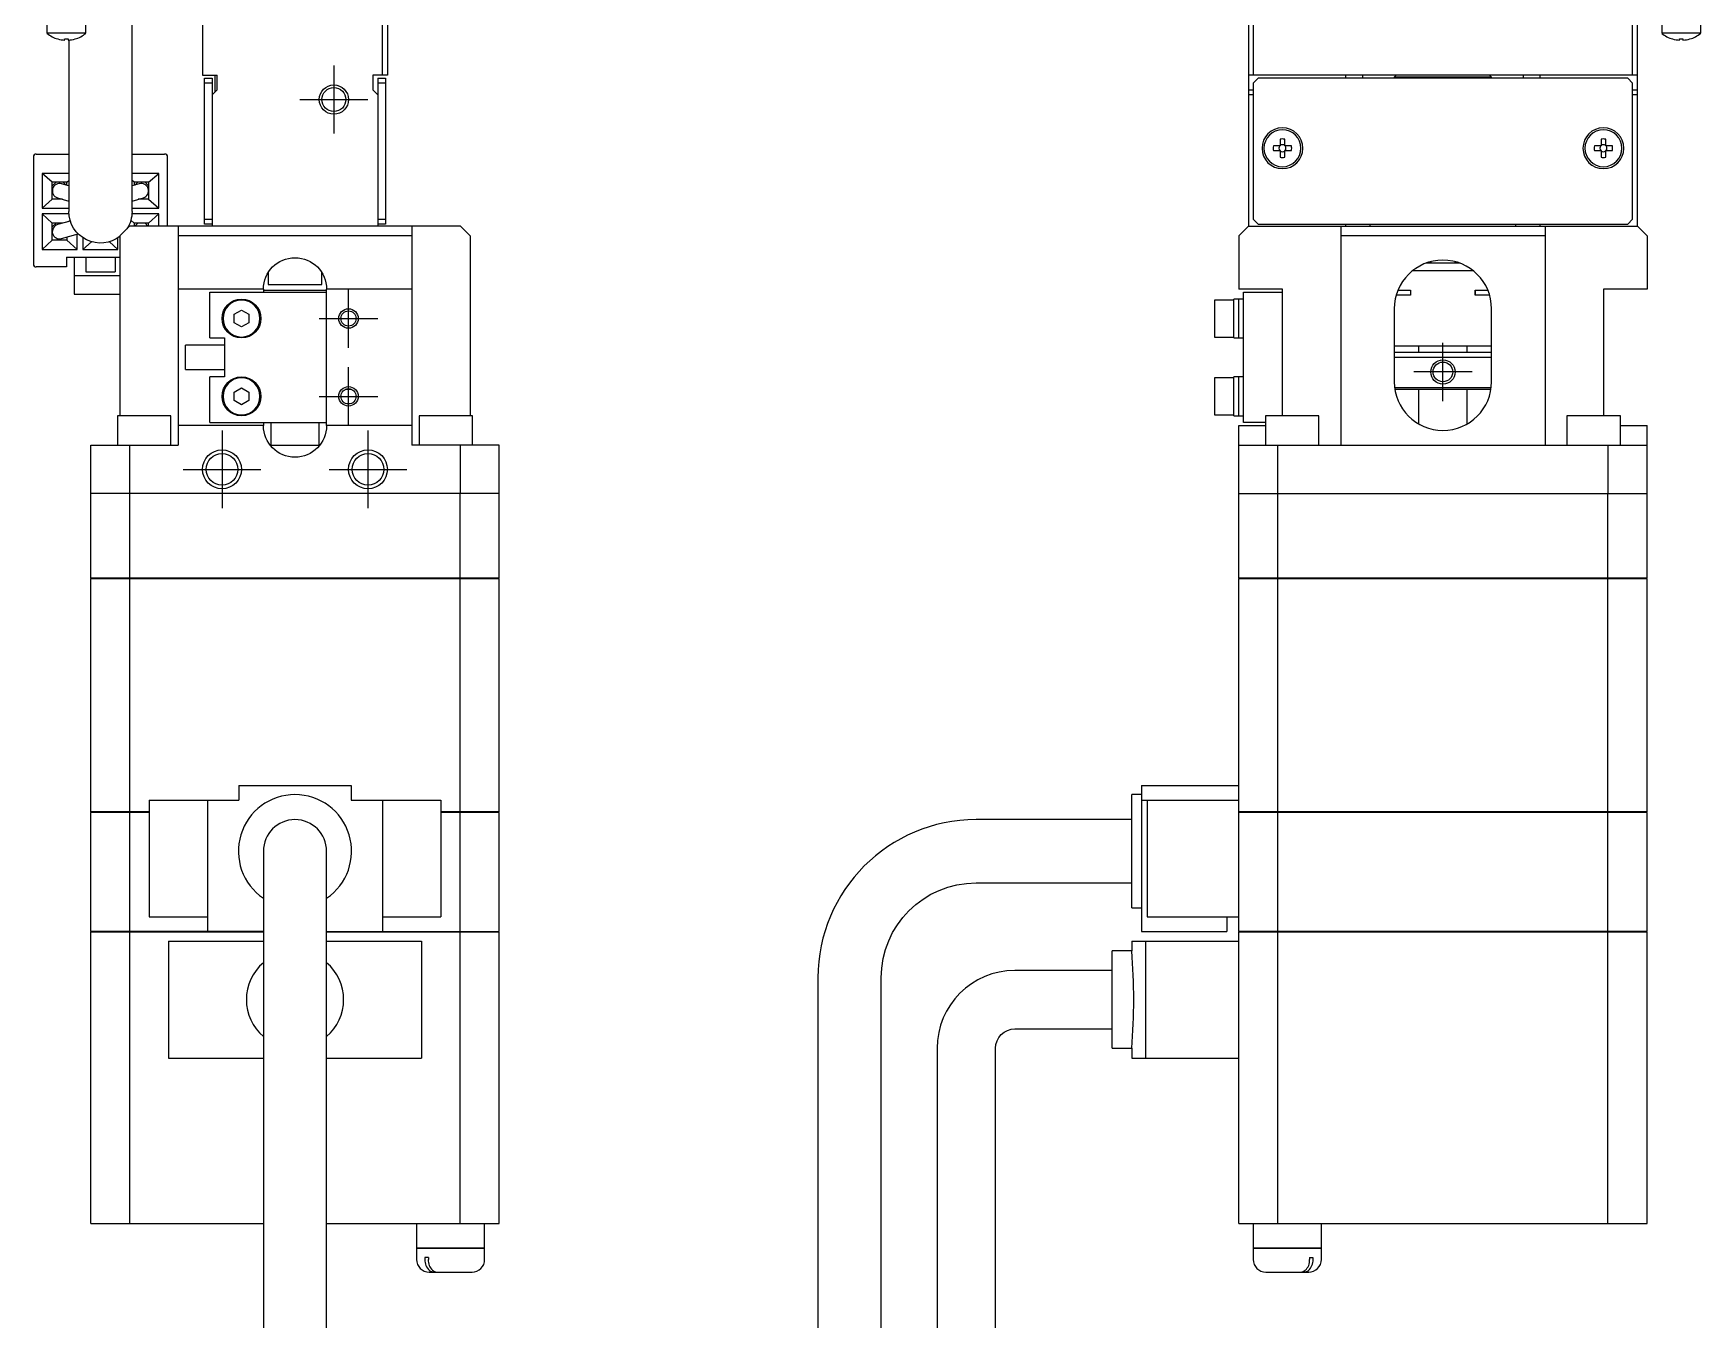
# Model space of a CAD drawing. Extents: x 0 to 917, y -8 to 481.
# Drawn here: x 14.1 to 185.5, y 193.3 to 325.5 of the extents above; entities that cross this region are included whole.
import ezdxf

# ---------------------------------------------------------------- set-up
doc = ezdxf.new("R2010")
doc.units = 0
doc.header["$LTSCALE"] = 0.5
doc.linetypes.add('CENTER', pattern=[50.8, 31.75, -6.35, 6.35, -6.35])
for name, color, linetype in [('MSM_CENTER', 1, 'CENTER'), ('MSM_CONTINUOUS', 7, 'CONTINUOUS'), ('MSM_NARROW', 5, 'CONTINUOUS')]:
    doc.layers.add(name, color=color, linetype=linetype)

msp = doc.modelspace()

# ---------------------------------------------------------------- linework, layer by layer
at = {"layer": 'MSM_CENTER'}
for p, q in [((45, 322.21), (45, 315.21)), ((41.5, 318.71), (48.5, 318.71)), ((46.5, 293.21), (46.5, 299.21)), ((43.5, 296.21), (49.5, 296.21)), ((159.02, 287.72), (159.02, 293.72)), ((46.5, 285.21), (46.5, 291.21)), ((162.02, 290.72), (156.02, 290.72)), ((43.5, 288.21), (49.5, 288.21)), ((33.5, 284.71), (33.5, 276.71)), ((48.5, 284.71), (48.5, 276.71)), ((29.5, 280.71), (37.5, 280.71)), ((44.5, 280.71), (52.5, 280.71))]:
    msp.add_line(p, q, dxfattribs=at)
at = {"layer": 'MSM_CONTINUOUS'}
for p, q in [((31.5, 392.71), (31.5, 321.21)), ((139.02, 343.21), (139.02, 305.71)), ((179.02, 305.71), (179.02, 343.21)), ((50, 321.21), (50, 334.1)), ((50.5, 334.21), (50.5, 321.21)), ((139.52, 333.6), (139.52, 321.21)), ((178.52, 321.21), (178.52, 333.6)), ((15.5, 326.41), (15.5, 325.52)), ((19.5, 325.52), (19.5, 326.41)), ((24.25, 307.21), (24.25, 326.88)), ((181.52, 326.41), (181.52, 325.52)), ((185.52, 325.52), (185.52, 326.41)), ((19.5, 325.52), (15.5, 325.52)), ((16.61, 324.94), (16.61, 324.94)), ((17.32, 324.82), (17.32, 324.94)), ((17.68, 324.94), (17.68, 324.82)), ((17.75, 324.83), (17.75, 307.21)), ((18.39, 324.94), (18.39, 324.94)), ((185.52, 325.52), (181.52, 325.52)), ((182.63, 324.94), (182.63, 324.94)), ((183.34, 324.82), (183.34, 324.94)), ((183.7, 324.94), (183.7, 324.82)), ((184.4, 324.94), (184.41, 324.94)), ((31.5, 321.21), (33, 321.21)), ((31.7, 320.91), (32.5, 320.91)), ((31.7, 305.91), (31.7, 320.91)), ((32.5, 320.91), (32.5, 305.71)), ((32.75, 321.21), (32.75, 319.46)), ((33, 319.71), (33, 321.21)), ((50.5, 321.21), (49, 321.21)), ((49, 321.21), (49, 319.71)), ((49.5, 320.91), (50.3, 320.91)), ((49.5, 320.91), (49.5, 305.71)), ((50.3, 320.91), (50.3, 305.91)), ((179.02, 321.21), (139.02, 321.21)), ((140.02, 320.91), (139.52, 320.41)), ((178.02, 320.91), (140.02, 320.91)), ((149.02, 321.21), (149.02, 320.91)), ((150.77, 320.91), (150.77, 321.21)), ((154.22, 321.21), (154.02, 321.01)), ((164.02, 321.01), (154.02, 321.01)), ((154.02, 321.01), (154.02, 320.91)), ((164.02, 321.01), (163.82, 321.21)), ((164.02, 320.91), (164.02, 321.01)), ((167.27, 321.21), (167.27, 320.91)), ((169.02, 320.91), (169.02, 321.21)), ((178.52, 320.41), (178.02, 320.91)), ((32.5, 320.41), (31.7, 320.41)), ((33, 319.71), (32.5, 319.21)), ((49.5, 319.21), (49, 319.71)), ((50.3, 320.41), (49.5, 320.41)), ((139.02, 319.71), (139.52, 319.71)), ((139.52, 319.21), (139.02, 319.21)), ((139.52, 320.41), (139.52, 306.41)), ((178.52, 306.41), (178.52, 320.41)), ((178.52, 319.71), (179.02, 319.71)), ((179.02, 319.21), (178.52, 319.21)), ((142.28, 313.95), (141.6, 313.95)), ((142.28, 314.63), (142.28, 313.95)), ((142.76, 313.95), (142.76, 314.63)), ((143.44, 313.95), (142.76, 313.95)), ((175.28, 313.95), (174.6, 313.95)), ((175.28, 314.63), (175.28, 313.95)), ((175.76, 313.95), (175.76, 314.63)), ((176.44, 313.95), (175.76, 313.95)), ((14.1, 312.81), (14.1, 301.81)), ((14.4, 313.11), (17.75, 313.11)), ((24.25, 313.11), (27.6, 313.11)), ((27.9, 305.71), (27.9, 312.81)), ((141.6, 313.47), (142.28, 313.47)), ((142.28, 313.47), (142.28, 312.79)), ((142.76, 312.79), (142.76, 313.47)), ((142.76, 313.47), (143.44, 313.47)), ((174.6, 313.47), (175.28, 313.47)), ((175.28, 313.47), (175.28, 312.79)), ((175.76, 312.79), (175.76, 313.47)), ((175.76, 313.47), (176.44, 313.47)), ((17.75, 311.11), (15, 311.11)), ((15, 311.11), (15, 307.56)), ((16.05, 310.21), (15, 311.11)), ((17.55, 310.21), (17.75, 310.38)), ((27, 311.11), (24.25, 311.11)), ((24.45, 310.21), (24.25, 310.38)), ((25.95, 310.21), (27, 311.11)), ((27, 307.56), (27, 311.11)), ((17.55, 310.21), (16.05, 310.21)), ((16.05, 308.46), (16.05, 310.21)), ((16.05, 309.84), (16.43, 310.21)), ((16.59, 308.62), (17.75, 308.27)), ((17.75, 309.84), (17.01, 310.06)), ((17.18, 310.21), (17.46, 309.92)), ((17.55, 309.9), (17.55, 310.21)), ((24.99, 310.06), (24.25, 309.84)), ((24.25, 308.27), (25.41, 308.62)), ((25.95, 310.21), (24.45, 310.21)), ((24.45, 310.21), (24.45, 309.9)), ((24.54, 309.92), (24.83, 310.21)), ((25.58, 310.21), (25.95, 309.84)), ((25.95, 310.21), (25.95, 308.46)), ((16.05, 308.46), (15, 307.56)), ((15, 307.56), (17.75, 307.56)), ((17.76, 306.96), (15, 306.96)), ((15, 306.96), (15, 303.31)), ((16.05, 306.01), (15, 306.96)), ((17.11, 308.46), (16.05, 308.46)), ((27, 306.96), (24.24, 306.96)), ((24.25, 307.56), (27, 307.56)), ((25.95, 308.46), (24.89, 308.46)), ((25.95, 308.46), (27, 307.56)), ((25.95, 306.01), (27, 306.96)), ((27, 305.71), (27, 306.96)), ((16.05, 304.26), (16.05, 306.01)), ((17.14, 306.01), (16.05, 306.01)), ((16.05, 305.64), (16.43, 306.01)), ((17.9, 306.23), (16.6, 305.86)), ((17.73, 306.18), (17.88, 306.31)), ((24, 305.71), (23, 304.71)), ((58, 305.71), (24, 305.71)), ((24.45, 306.01), (24.12, 306.31)), ((25.95, 306.01), (24.45, 306.01)), ((24.45, 306.01), (24.45, 305.71)), ((24.52, 305.71), (24.83, 306.01)), ((25.58, 306.01), (25.88, 305.71)), ((25.95, 305.71), (25.95, 306.01)), ((29, 305.71), (29, 283.21)), ((31.7, 306.41), (32.5, 306.41)), ((32.5, 305.91), (31.7, 305.91)), ((49.5, 306.41), (50.3, 306.41)), ((50.3, 305.91), (49.5, 305.91)), ((53, 305.71), (53, 283.21)), ((59, 304.71), (58, 305.71)), ((139.02, 305.71), (138.02, 304.71)), ((139.02, 305.71), (179.02, 305.71)), ((139.52, 306.41), (140.02, 305.91)), ((140.02, 305.91), (178.02, 305.91)), ((148.52, 305.71), (148.52, 283.21)), ((149.02, 305.91), (149.02, 305.71)), ((151.52, 305.91), (151.52, 305.71)), ((166.52, 305.71), (166.52, 305.91)), ((169.02, 305.71), (169.02, 305.91)), ((169.52, 305.71), (169.52, 283.21)), ((178.02, 305.91), (178.52, 306.41)), ((180.02, 304.71), (179.02, 305.71)), ((16.05, 304.26), (15, 303.31)), ((17.55, 304.26), (16.05, 304.26)), ((17, 304.42), (18.72, 304.9)), ((17.55, 304.57), (17.55, 304.26)), ((17.55, 304.26), (18.6, 303.31)), ((18.6, 303.31), (18.6, 304.86)), ((19.2, 304.51), (19.2, 303.31)), ((20.07, 304.1), (19.2, 303.31)), ((21.93, 304.1), (22.8, 303.31)), ((22.8, 303.31), (22.8, 304.51)), ((23, 304.71), (23, 286.21)), ((53, 304.71), (29, 304.71)), ((59, 304.71), (59, 286.21)), ((138.02, 304.71), (138.02, 299.21)), ((169.52, 304.71), (148.52, 304.71)), ((180.02, 304.71), (180.02, 299.21)), ((15, 303.31), (18.6, 303.31)), ((17.5, 302.51), (23, 302.51)), ((17.5, 302.51), (17.5, 301.51)), ((18.3, 302.51), (18.3, 298.71)), ((19.2, 303.31), (22.8, 303.31)), ((19.5, 302.51), (19.5, 301.01)), ((22.5, 302.51), (22.5, 301.01)), ((160.72, 301.91), (157.31, 301.91)), ((157.77, 302.05), (157.77, 301.91)), ((160.27, 301.91), (160.27, 302.05)), ((17.5, 301.51), (14.4, 301.51)), ((18.3, 300.63), (23, 300.63)), ((19.5, 301.01), (22.5, 301.01)), ((38.25, 300.95), (38.25, 299.71)), ((43.75, 299.71), (43.75, 300.95)), ((162.15, 301.11), (155.89, 301.11)), ((18.3, 298.71), (23, 298.71)), ((37.75, 299.21), (29, 299.21)), ((32.25, 298.91), (44.25, 298.91)), ((32.25, 294.21), (32.25, 298.91)), ((37.75, 299.21), (37.75, 298.91)), ((37.75, 299.11), (44.25, 299.11)), ((38.25, 299.71), (43.75, 299.71)), ((53, 299.21), (44.25, 299.21)), ((44.25, 285.21), (44.25, 299.21)), ((142.52, 299.21), (138.02, 299.21)), ((138.52, 285.51), (138.52, 298.91)), ((138.52, 298.91), (142.52, 298.91)), ((142.52, 286.21), (142.52, 299.21)), ((155.68, 298.61), (154.22, 298.61)), ((154.39, 299.11), (155.68, 299.11)), ((155.67, 299.11), (155.67, 298.61)), ((155.68, 299.11), (155.68, 298.61)), ((162.35, 299.11), (163.64, 299.11)), ((162.35, 298.61), (162.35, 299.11)), ((163.82, 298.61), (162.35, 298.61)), ((162.37, 298.61), (162.37, 299.11)), ((180.02, 299.21), (175.52, 299.21)), ((175.52, 299.21), (175.52, 286.21)), ((34.75, 296.65), (35.5, 297.08)), ((34.75, 295.78), (34.75, 296.65)), ((35.5, 297.08), (36.25, 296.65)), ((36.25, 296.65), (36.25, 295.78)), ((135.52, 298.11), (135.52, 294.31)), ((137.52, 298.11), (135.52, 298.11)), ((137.52, 294.21), (137.52, 298.21)), ((138.52, 298.21), (137.52, 298.21)), ((138.02, 294.21), (138.02, 298.21)), ((154.02, 297.21), (154.02, 289.71)), ((164.02, 289.71), (164.02, 297.21)), ((35.5, 295.35), (34.75, 295.78)), ((36.25, 295.78), (35.5, 295.35)), ((29.75, 290.96), (29.75, 293.46)), ((33.75, 293.46), (29.75, 293.46)), ((32.25, 294.21), (33.75, 294.21)), ((33.75, 294.21), (33.75, 290.21)), ((135.52, 294.31), (137.52, 294.31)), ((137.52, 294.21), (138.52, 294.21)), ((154.02, 293.41), (164.02, 293.41)), ((156.52, 293.41), (156.52, 292.71)), ((161.52, 292.71), (161.52, 293.41)), ((164.02, 292.71), (154.02, 292.71)), ((164.02, 292.21), (154.02, 292.21)), ((29.75, 290.96), (33.75, 290.96)), ((32.25, 285.51), (32.25, 290.21)), ((33.75, 290.21), (32.25, 290.21)), ((135.52, 290.11), (135.52, 286.31)), ((137.52, 290.11), (135.52, 290.11)), ((137.52, 286.21), (137.52, 290.21)), ((138.52, 290.21), (137.52, 290.21)), ((138.02, 286.21), (138.02, 290.21)), ((34.75, 288.65), (35.5, 289.08)), ((34.75, 287.78), (34.75, 288.65)), ((35.5, 289.08), (36.25, 288.65)), ((36.25, 288.65), (36.25, 287.78)), ((46.8, 288.91), (46.15, 288.91)), ((46.8, 288.91), (46.82, 288.93)), ((154.05, 289.11), (163.98, 289.11)), ((163.95, 288.91), (154.08, 288.91)), ((156.52, 288.91), (156.52, 285.38)), ((161.52, 285.38), (161.52, 288.91)), ((35.5, 287.35), (34.75, 287.78)), ((36.25, 287.78), (35.5, 287.35)), ((135.52, 286.31), (137.52, 286.31)), ((28.25, 286.21), (22.75, 286.21)), ((22.75, 286.21), (22.75, 283.21)), ((28.25, 283.21), (28.25, 286.21)), ((37.75, 285.21), (29, 285.21)), ((32.25, 285.51), (44.25, 285.51)), ((37.75, 285.51), (37.75, 285.21)), ((38.5, 285.51), (38.5, 283.21)), ((43.5, 283.21), (43.5, 285.51)), ((53, 285.21), (44.25, 285.21)), ((59.25, 286.21), (53.75, 286.21)), ((53.75, 286.21), (53.75, 283.21)), ((59.25, 283.21), (59.25, 286.21)), ((137.52, 286.21), (138.52, 286.21)), ((138.02, 269.51), (138.02, 285.21)), ((138.02, 285.21), (140.77, 285.21)), ((140.77, 285.51), (138.52, 285.51)), ((146.27, 286.21), (140.77, 286.21)), ((140.77, 286.21), (140.77, 283.21)), ((146.27, 283.21), (146.27, 286.21)), ((177.27, 286.21), (171.77, 286.21)), ((171.77, 286.21), (171.77, 283.21)), ((177.27, 283.21), (177.27, 286.21)), ((177.27, 285.21), (180.02, 285.21)), ((180.02, 269.51), (180.02, 285.21)), ((20, 269.51), (20, 283.21)), ((20, 283.21), (29, 283.21)), ((24, 283.21), (24, 278.21)), ((38.44, 283.21), (43.56, 283.21)), ((62, 283.21), (53, 283.21)), ((58, 278.21), (58, 283.21)), ((62, 269.51), (62, 283.21)), ((138.02, 283.21), (180.02, 283.21)), ((142.02, 283.21), (142.02, 278.21)), ((176.02, 278.21), (176.02, 283.21)), ((62, 278.21), (20, 278.21)), ((24.03, 269.51), (24.03, 278.21)), ((57.97, 269.51), (57.97, 278.21)), ((138.02, 278.21), (180.02, 278.21)), ((142.05, 269.51), (142.05, 278.21)), ((175.99, 269.51), (175.99, 278.21)), ((62, 269.51), (20, 269.51)), ((20, 245.51), (20, 269.46)), ((62, 269.46), (20, 269.46)), ((20.05, 269.46), (20.05, 269.51)), ((24.03, 245.51), (24.03, 269.46)), ((24.29, 269.46), (24.29, 269.51)), ((57.71, 269.46), (57.71, 269.51)), ((57.97, 245.51), (57.97, 269.46)), ((61.95, 269.46), (61.95, 269.51)), ((62, 245.51), (62, 269.46)), ((180.02, 269.51), (138.02, 269.51)), ((138.02, 233.21), (138.02, 269.46)), ((180.02, 269.46), (138.02, 269.46)), ((138.07, 269.46), (138.07, 269.51)), ((142.05, 245.51), (142.05, 269.46)), ((142.3, 269.46), (142.3, 269.51)), ((175.73, 269.46), (175.73, 269.51)), ((175.99, 245.51), (175.99, 269.46)), ((179.97, 269.46), (179.97, 269.51)), ((180.02, 245.51), (180.02, 269.46)), ((35.22, 248.21), (35.22, 246.71)), ((35.22, 248.21), (46.78, 248.21)), ((46.78, 248.21), (46.78, 246.71)), ((127.02, 235.64), (127.02, 247.28)), ((128.02, 247.28), (127.02, 247.28)), ((128.02, 248.21), (128.02, 233.21)), ((128.02, 248.21), (138.02, 248.21)), ((26, 245.51), (20, 245.51)), ((20, 233.21), (20, 245.46)), ((26, 245.46), (20, 245.46)), ((20.05, 245.46), (20.05, 245.51)), ((24.03, 233.21), (24.03, 245.46)), ((24.29, 245.46), (24.29, 245.51)), ((26, 246.71), (26, 234.71)), ((26, 246.71), (35.22, 246.71)), ((32, 246.71), (32, 233.21)), ((46.78, 246.71), (56, 246.71)), ((50, 246.71), (50, 233.21)), ((56, 246.71), (56, 234.71)), ((62, 245.51), (56, 245.51)), ((62, 245.46), (56, 245.46)), ((57.71, 245.46), (57.71, 245.51)), ((57.97, 233.21), (57.97, 245.46)), ((61.95, 245.46), (61.95, 245.51)), ((62, 233.21), (62, 245.46)), ((128.02, 246.71), (138.02, 246.71)), ((128.62, 246.71), (128.62, 234.71)), ((180.02, 245.51), (138.02, 245.51)), ((180.02, 245.46), (138.02, 245.46)), ((138.07, 245.46), (138.07, 245.51)), ((142.05, 233.21), (142.05, 245.46)), ((142.3, 245.46), (142.3, 245.51)), ((175.73, 245.46), (175.73, 245.51)), ((175.99, 233.21), (175.99, 245.46)), ((179.97, 245.46), (179.97, 245.51)), ((180.02, 233.21), (180.02, 245.46)), ((127.02, 244.71), (111.02, 244.71)), ((37.75, 241.46), (37.75, 141.46)), ((44.25, 141.46), (44.25, 241.46)), ((111.02, 238.21), (127.02, 238.21)), ((127.02, 235.64), (128.02, 235.64)), ((37.75, 233.21), (20, 233.21)), ((20, 203.21), (20, 233.16)), ((37.75, 233.16), (20, 233.16)), ((20.05, 233.16), (20.05, 233.21)), ((24.03, 203.21), (24.03, 233.16)), ((24.29, 233.16), (24.29, 233.21)), ((26, 234.71), (32, 234.71)), ((44.25, 233.21), (62, 233.21)), ((62, 233.16), (44.25, 233.16)), ((50, 234.71), (56, 234.71)), ((57.71, 233.16), (57.71, 233.21)), ((57.97, 203.21), (57.97, 233.16)), ((61.95, 233.16), (61.95, 233.21)), ((62, 203.21), (62, 233.16)), ((128.02, 233.21), (136.82, 233.21)), ((128.62, 234.71), (138.02, 234.71)), ((136.82, 234.71), (136.82, 233.21)), ((180.02, 233.21), (138.02, 233.21)), ((138.02, 203.21), (138.02, 233.16)), ((180.02, 233.16), (138.02, 233.16)), ((138.07, 233.16), (138.07, 233.21)), ((142.05, 203.21), (142.05, 233.16)), ((142.3, 233.16), (142.3, 233.21)), ((175.73, 233.16), (175.73, 233.21)), ((175.99, 203.21), (175.99, 233.16)), ((179.97, 233.16), (179.97, 233.21)), ((180.02, 203.21), (180.02, 233.16)), ((28, 232.21), (28, 220.21)), ((28, 232.21), (37.75, 232.21)), ((44.25, 232.21), (54, 232.21)), ((54, 232.21), (54, 220.21)), ((127.02, 232.21), (138.02, 232.21)), ((127.02, 232.21), (127.02, 231.21)), ((128.45, 232.21), (128.45, 220.21)), ((125.02, 221.21), (125.02, 231.21)), ((127.02, 231.21), (125.02, 231.21)), ((94.77, 228.46), (94.77, 141.46)), ((101.27, 141.46), (101.27, 228.46)), ((125.02, 229.21), (115.02, 229.21)), ((115.02, 223.21), (125.02, 223.21)), ((107.02, 221.21), (107.02, 126.21)), ((113.02, 126.21), (113.02, 221.21)), ((125.02, 221.21), (127.02, 221.21)), ((127.02, 221.21), (127.02, 220.21)), ((28, 220.21), (37.75, 220.21)), ((44.25, 220.21), (54, 220.21)), ((127.02, 220.21), (138.02, 220.21)), ((20, 203.21), (37.75, 203.21)), ((44.25, 203.21), (62, 203.21)), ((53.5, 203.21), (53.5, 200.71)), ((60.5, 200.71), (60.5, 203.21)), ((138.02, 203.21), (180.02, 203.21)), ((139.52, 203.21), (139.52, 200.71)), ((146.52, 200.71), (146.52, 203.21)), ((53.5, 200.71), (60.5, 200.71)), ((53.5, 200.66), (53.5, 199.51)), ((53.5, 200.66), (60.5, 200.66)), ((53.55, 200.71), (53.55, 200.66)), ((60.45, 200.66), (60.45, 200.71)), ((60.5, 199.51), (60.5, 200.66)), ((139.52, 200.71), (146.52, 200.71)), ((139.52, 200.66), (146.52, 200.66)), ((139.52, 200.66), (139.52, 199.51)), ((139.57, 200.71), (139.57, 200.66)), ((146.47, 200.66), (146.47, 200.71)), ((146.52, 199.51), (146.52, 200.66)), ((54.35, 199.71), (54.35, 199.51)), ((54.71, 199.71), (54.35, 199.71)), ((54.71, 199.71), (54.71, 199.51)), ((145.31, 199.71), (145.66, 199.71)), ((145.31, 199.71), (145.31, 199.51)), ((145.66, 199.71), (145.66, 199.51)), ((54.8, 198.21), (59.2, 198.21)), ((140.82, 198.21), (145.22, 198.21))]:
    msp.add_line(p, q, dxfattribs=at)
for centre, radius in [((45, 318.71), 1.23), ((35.5, 296.21), 2), ((46.5, 296.21), 0.783), ((159.02, 290.72), 1.01), ((35.5, 288.21), 2), ((46.5, 288.21), 0.783), ((33.5, 280.71), 1.62), ((48.5, 280.71), 1.62)]:
    msp.add_circle(centre, radius, dxfattribs=at)
at = {"layer": 'MSM_CONTINUOUS', "extrusion": (0, 0, -1)}
for centre, radius in [((-142.52, 313.71), 2.1), ((-142.52, 313.71), 1.9), ((-175.52, 313.71), 2.1), ((-175.52, 313.71), 1.9), ((-35.5, 296.21), 1.9), ((-35.5, 288.21), 1.9)]:
    msp.add_circle(centre, radius, dxfattribs=at)
at = {"layer": 'MSM_CONTINUOUS'}
for centre, radius, start, end in [((17.5, 328.01), 3.2, 231.3178, 253.8775), ((17.5, 328.01), 3.19, 253.8933, 266.7703), ((17.5, 328.18), 3.24, 266.817, 273.183), ((17.5, 328.01), 3.19, 273.2297, 286.1067), ((17.5, 328.01), 3.2, 286.1225, 308.6822), ((183.52, 328.01), 3.2, 231.3178, 253.8775), ((183.52, 328.01), 3.19, 253.8933, 266.7703), ((183.52, 328.23), 3.29, 266.8645, 273.1355), ((183.52, 328.01), 3.19, 273.2297, 286.1067), ((183.52, 328.01), 3.2, 286.1225, 308.6822), ((142.52, 313.71), 0.95, 165.3667, 194.6333), ((142.52, 313.71), 0.365, 138.8496, 221.1504), ((142.52, 313.71), 0.95, 75.3667, 104.6333), ((142.52, 313.71), 0.365, 48.8496, 131.1504), ((142.52, 313.71), 0.365, 318.8496, 41.1504), ((142.52, 313.71), 0.95, 345.3667, 14.6333), ((175.52, 313.71), 0.95, 165.3667, 194.6333), ((175.52, 313.71), 0.365, 138.8496, 221.1504), ((175.52, 313.71), 0.95, 75.3667, 104.6333), ((175.52, 313.71), 0.365, 48.8496, 131.1504), ((175.52, 313.71), 0.365, 318.8496, 41.1504), ((175.52, 313.71), 0.95, 345.3667, 14.6333), ((14.4, 312.81), 0.3, 90, 180), ((27.6, 312.81), 0.3, 0, 90), ((142.52, 313.71), 0.365, 228.8496, 311.1504), ((142.52, 313.71), 0.95, 255.3667, 284.6333), ((175.52, 313.71), 0.365, 228.8496, 311.1504), ((175.52, 313.71), 0.95, 255.3667, 284.6333), ((16.8, 309.34), 0.75, 73.4791, 253.4791), ((25.2, 309.34), 0.75, 286.5209, 106.5209), ((16.8, 305.14), 0.75, 105.6242, 285.6242), ((14.4, 301.81), 0.3, 180, 270), ((159.02, 297.21), 5, 0, 180), ((159.02, 289.71), 5, 180, 0), ((41, 241.46), 5.82, 303.9465, 236.0534), ((41, 241.46), 3.25, 0, 180), ((111.02, 228.46), 16.25, 90, 180), ((41, 226.21), 5, 130.5416, 229.4584), ((41, 226.21), 5, 310.5416, 49.4584), ((66.97, 226.2), 60.26, 0.0102, 4.77), ((115.02, 221.21), 8, 90, 180), ((67, 226.22), 60.23, 355.2289, 359.9909), ((54.8, 199.51), 1.3, 180, 270), ((55.76, 199.43), 1.41, 177.1822, 228.6257), ((56.09, 199.42), 1.39, 176.96, 227.1801), ((59.2, 199.51), 1.3, 270, 0), ((140.82, 199.51), 1.3, 180, 270), ((143.93, 199.42), 1.39, 312.8199, 3.04), ((144.26, 199.43), 1.41, 311.3743, 2.8178), ((145.22, 199.51), 1.3, 270, 0), ((55.3, 198.96), 0.751, 231.1045, 268.2319), ((55.65, 198.97), 0.754, 228.1061, 264.1834), ((144.36, 198.97), 0.754, 275.8166, 311.8939), ((144.72, 198.96), 0.751, 271.7681, 308.8955)]:
    msp.add_arc(centre, radius, start, end, dxfattribs=at)
at = {"layer": 'MSM_CONTINUOUS', "extrusion": (0, 0, -1)}
for centre, radius, start, end in [((-21, 307.21), 3.25, 232.0201, 360), ((-21, 307.21), 3.25, 180, 213.2572), ((-41, 299.21), 3.25, 0, 180), ((-41, 285.21), 3.25, 180, 0), ((-111.02, 228.46), 9.75, 0, 90), ((-115.02, 221.21), 2, 0, 90)]:
    msp.add_arc(centre, radius, start, end, dxfattribs=at)
at = {"layer": 'MSM_NARROW'}
for centre, radius in [((45, 318.71), 1.5), ((46.5, 296.21), 1), ((159.02, 290.72), 1.25), ((46.5, 288.21), 1), ((33.5, 280.71), 2), ((48.5, 280.71), 2)]:
    msp.add_circle(centre, radius, dxfattribs=at)

doc.saveas('drawing.dxf')
